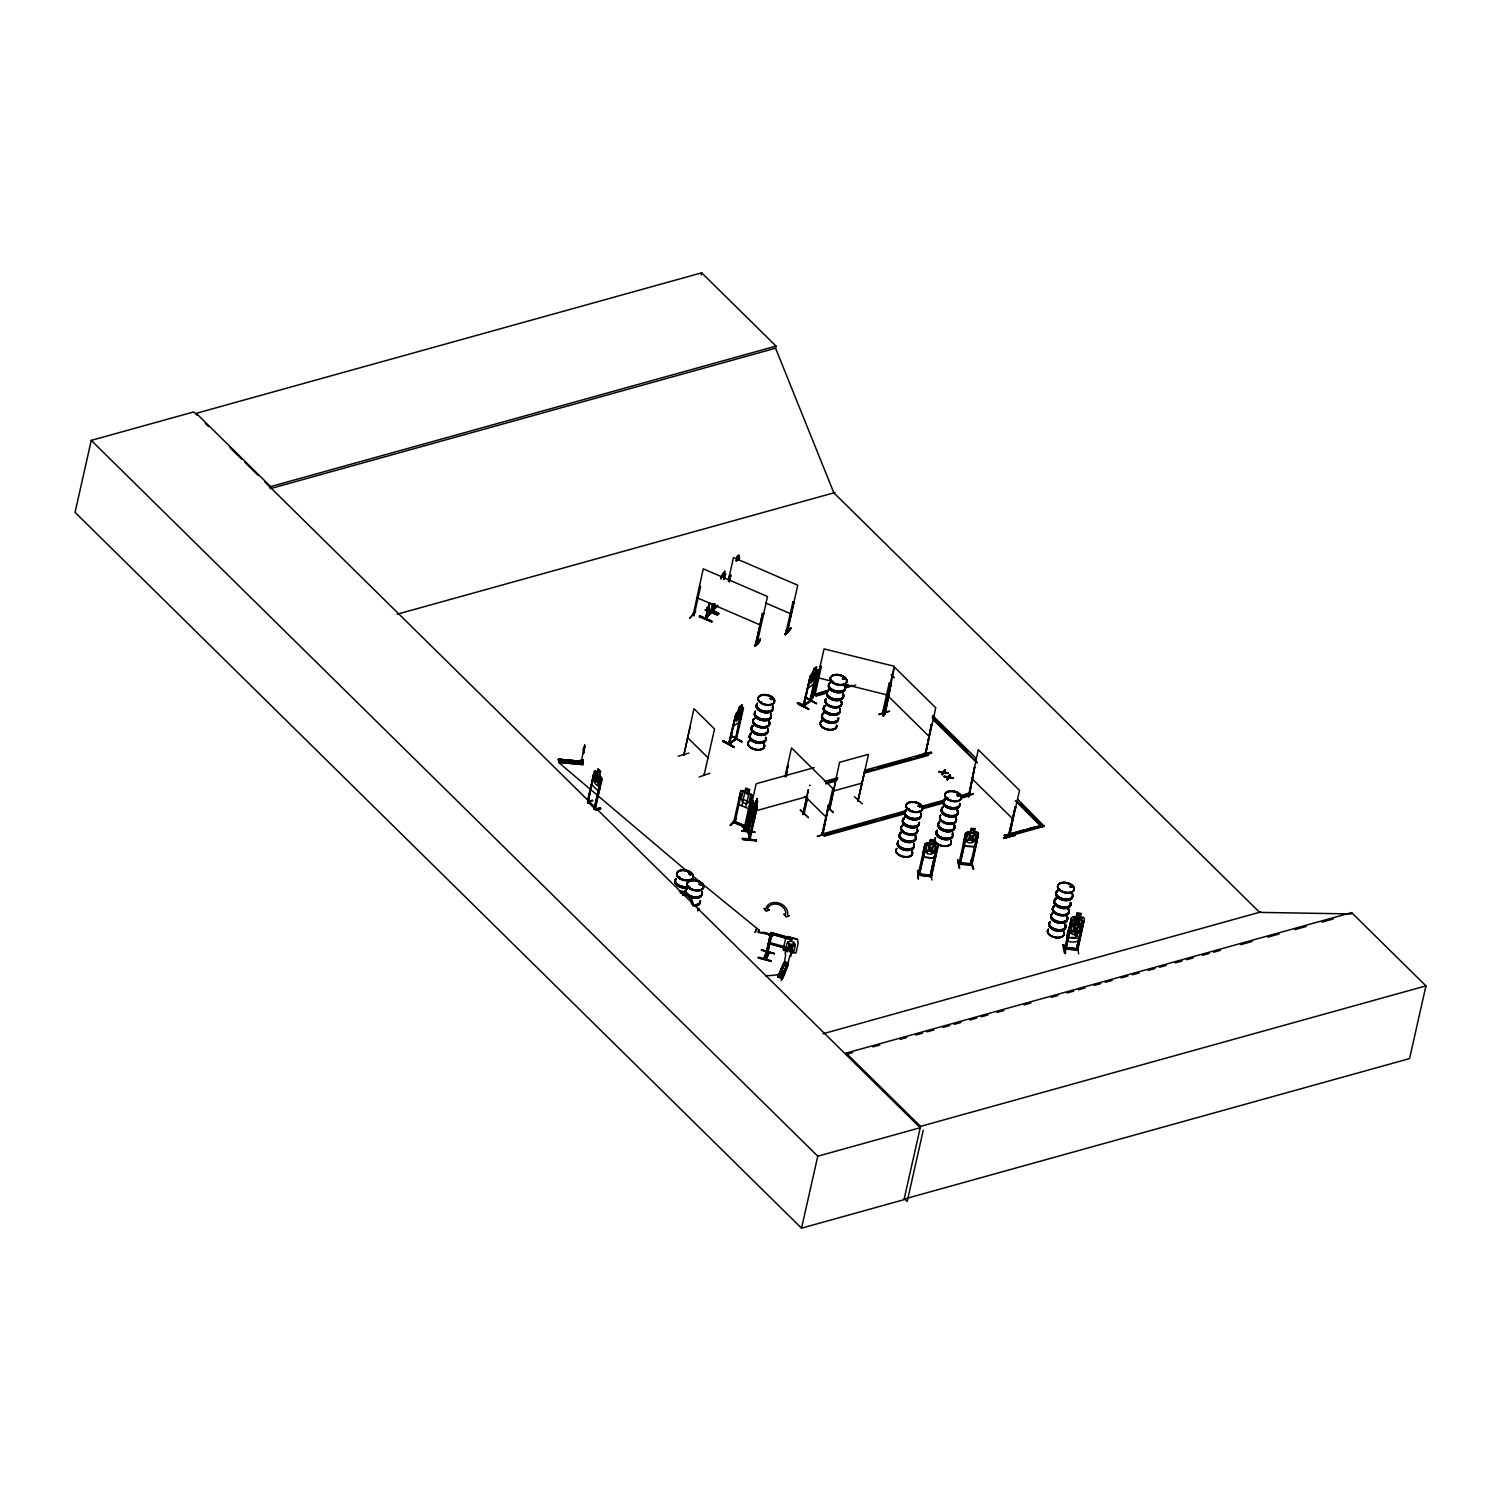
<?xml version="1.0" encoding="UTF-8"?>
<svg xmlns="http://www.w3.org/2000/svg" width="1501" height="1501" viewBox="0 0 1501 1501"><rect width="100%" height="100%" fill="white"/><g stroke="black" fill="none" stroke-linecap="round" stroke-linejoin="round"><path stroke-width="1.5" d="M743.408 708.228L742.789 707.421L739.712 721.756L733.764 725.884L733.895 722.975M733.97 725.79L733.989 722.9M808.288 684.869L808.382 687.908L814.199 683.63L815.869 679.578M808.476 687.739L808.495 684.85M581.806 760.425C583.101 761.401 579.686 759.844 583.139 759.994L583.082 761.176M717.591 614.828L705.226 609.894L717.365 614.997M854.463 796.75L862.306 803.879M749.224 839.078L757.536 801.403L749.355 839.903L748.249 830.728L748.886 831.516M769.488 934.448C763.709 929.588 754.965 935.63 759.018 930.076L692.543 875.833M582.444 762.076L582.913 759.975L582.838 764.609L558.841 762.358L558.804 761.326L582.876 763.653L582.838 764.609L558.822 762.302L558.428 759.637L582.501 762.433L582.463 761.42L558.372 759.243L582.557 761.382L582.782 764.272M583.514 753.633L584.996 746.785M749.187 839.115L749.918 837.99M749.937 839.866L756.842 808.833L756.598 804.949M679.934 877.56L678.565 877.109L679.54 876.697M690.122 875.102L688.921 873.732M689.128 887.729L690.31 887.635L689.559 886.847M690.141 874.445L690.216 873.451M700.967 883.789L699.11 884.577M700.01 884.558L701.361 884.183L700.592 884.99M759.844 701.849L760.838 702.093M761.007 701.83L760.707 701.755M771.026 698.959L770.069 699.016M772.208 699.034L771.514 698.059M772.452 699.428L770.426 698.584M832.154 681.867L833.093 682.261M833.186 681.848L832.68 681.191M908.837 808.457L909.25 809.32M919.588 806.562L919.194 805.268M920.319 805.662L920.488 806.544M946.643 798.194L947.675 797.725M947.018 798.176L948.05 798.307L947.131 797.725M947.619 798.551L947.938 798.626M957.206 795.08L957.413 794.479M957.751 795.68L957.225 794.948M1060.363 889.418L1059.987 889.474M1071.827 887.222L1069.819 887.035L1070.682 885.909M1072.052 887.241L1071.095 885.871M699.166 776.993L709.917 773.24M558.503 760.163L583.139 762.864L582.857 764.122L558.747 761.776M569.554 761.363L568.204 761.664L568.091 760.425M756.879 808.889L755.904 800.558L754.309 815.606L755.153 814.105M581.225 762.733L583.776 748.136M584.114 750.462L583.814 752.676M581.994 760.988L583.214 760.688M582.688 760.632L583.289 761.007M814.105 767.649L756.166 783.747L745.622 830.053L747.104 830.034L745.903 830.316L753.202 800.952L746.991 830.053M745.978 828.984L747.348 828.927L746.147 829.265M806.581 798.476L802.922 814.518L804.067 814.199L807.557 798.194M802.829 813.186L804.311 813.148L802.585 814.236M808.232 789.676L802.922 814.518L807.275 797.932M742.995 839.247L756.279 840.41M743.033 839.772L756.316 840.879M756.373 839.96C729.073 838.384 747.423 837.014 756.298 840.954M768.812 942.14L770.088 942.497M765.716 956.118L769.563 937.75L771.345 937.356L769.694 937.45L769.957 936.249L771.476 936.455L766.955 956.306L765.716 956.118L771.007 932.421L792.284 938.613L791.965 939.832L770.613 933.866L791.965 939.832M584.808 746.766L584.621 744.834M754.59 818.364L753.671 821.066L753.333 810.371M769.413 934.86L758.474 932.083L759.056 930.113M761.363 950.171L774.366 953.829M749.862 839.847L748.624 832.004M583.157 749.768L583.439 748.511M770.97 932.609L792.284 938.613M769.732 943.829L768.643 942.928M772.039 933.81L772.283 932.778L770.857 932.853M197.044 415.177L193.742 411.912L91.261 440.393L75.05 512.366L801.534 1228.174L904.015 1199.674L920.545 1126.369L846.17 1053.102L1351.594 912.608L1425.95 985.876L1409.57 1058.58L904.146 1199.074M270.63 486.587L270.142 488.688L775.567 348.194L776.036 346.093L701.68 272.826L196.256 413.319L270.63 486.587L776.036 346.093M560.924 759.375L561.374 761.833M562.537 759.525L562.988 761.983M564.976 759.769L565.427 762.208M569.573 760.2L570.024 762.658M580.305 759.938L580.418 763.896L580.681 762.433L583.139 762.864M583.589 748.117L584.733 745.04M582.557 762.902L583.139 759.994M701.192 274.927L701.68 272.826M587.585 800.277L593.946 773.597L588.148 803.073M587.585 802.453L594.34 771.345L595.653 771.101M587.641 802.435L587.604 801.253M587.773 803.185L593.57 773.709M597.229 772.809L598.092 769.019L600.625 771.533L599.593 775.135L600.719 777.537L599.237 784.141L597.323 785.736L594.94 783.391L594.321 779.3L595.803 772.696L597.342 772.771M588.092 802.209L592.745 800.239L587.848 801.628M593.964 809.264L600.456 780.482L601.526 781.064L600.456 780.482M594.34 809.17L600.832 780.37M595.165 807.744L601.863 778.831M595.109 809.94L601.995 778.794L599.706 775.098M600.794 808.87L596.422 809.996C602.164 809.471 601.338 806.712 596.141 809.077L600.513 807.894M689.916 617.943L695.732 611.132M699.504 586.084L700.592 586.553L694.044 615.616C692.149 614.81 694.663 616.179 693.124 613.778M694.231 615.354L693.162 614.134M699.747 615.917C736.841 633.103 674.662 604.865 711.849 621.058M705.151 610.081L717.591 614.772M711.005 612.539L705.432 618.937L709.035 603.402M709.523 602.82L705.526 618.806M709.448 603.59L705.902 619.144L711.249 611.489M709.954 603.008L706.521 618.618L705.714 617.924L711.399 612.821M712.45 604.34L710.874 613.365L713.369 603.927M712.956 603.758L711.061 613.365M714.007 604.284L712.45 610.982L717.459 605.316M714.514 603.702L713.106 611.095M714.926 603.871L712.825 610.363M723.651 579.461L724.852 571.187L720.761 578.185M723.838 574.864L724.645 571.318M690.347 726.071L683.781 755.341L693.912 708.678L714.551 729.017L704.138 774.854M724.232 579.555L725.658 573.907M728.492 579.667L733.482 557.509L797.744 585.24L787.312 631.583L793.991 602.501L792.697 602.257L793.991 602.501M728.304 581.187L729.73 574.789L730.837 575.258L729.392 581.656M729.186 581.881L730.837 575.258M739.599 558.147L736.222 560.98C735.49 557.284 740.969 552.668 738.079 558.86M736.916 558.86L738.286 556.421L737.216 557.678M704.119 775.304L703.894 774.178M723.276 740.668C756.71 761.082 700.667 727.441 734.252 746.823M728.435 744.121L735.696 714.889L729.617 744.008C739.993 733.764 735.565 740.987 729.28 743.614M736.072 715.095L728.829 744.44L735.997 713.407L742.901 707.496M740.687 715.733L736.484 721.118L737.366 712.562L739.486 706.821L741.982 705.038L735.565 739.599L742.432 710.067M738.811 710.423L739.618 706.896L742.094 705.114M741.062 708.753L741.869 705.226M762.677 613.346L756.054 642.466L762.47 613.571L763.765 613.815L762.47 613.571M756.316 641.396L757.198 642.878L767.518 596.535L703.256 568.823L693.199 614.866M756.598 641.077L757.405 642.653L756.091 642.447M735.771 739.524L741.944 712.281M736.372 739.186L743.502 708.116M760.256 638.976C760.763 644.923 746.916 651.153 760.332 639.051M741.7 741.963L730.818 735.64L741.832 741.363M730.856 825.531L736.447 818.477L730.236 825.194M740.668 791.083L733.67 822.586L745.659 827.464L752.676 796.149L751.682 794.367L742.357 790.427L740.65 791.215M740.837 791.252L738.642 800.765L739.149 804.742M740.293 793.447L741.381 793.916L734.833 822.98L733.482 822.454M735.134 821.647C733.332 824.405 736.822 821.235 733.914 821.141M741.85 805.849L745.772 788.025L749.768 789.695L745.603 807.463M785.379 634.867C797.256 619.519 787.65 635.073 784.835 634.041M790.558 627.756L784.91 634.135M742.001 825.775C765.36 850.467 725.996 809.789 749.637 833.862M792.903 602.032L786.28 631.17C785.83 628.244 789.207 631.339 786.543 630.082M741.607 831.216L755.003 831.779L741.719 830.616M786.599 630.814L786.843 629.763L787.669 630.514M743.014 830.578C762.17 805.981 730.912 847.821 748.605 823.524M735.19 822.004L745.603 826.338L745.472 827.464L744.496 827.07L750.913 798.176L752.02 798.626M750.331 805.662L752.451 796.224L748.736 793.372M743.089 838.759L756.26 840.541M733.67 822.192C756.485 831.892 743.839 824.537 735.265 821.704M746.166 830.297L746.954 828.702M753.202 800.952L746.766 829.678L745.641 829.978M748.023 832.586L754.515 803.073M748.136 832.605L756.091 800.521L748.624 832.717M756.166 802.491L756.973 798.738L757.498 801.44M753.146 816.619L757.123 798.757L757.292 801.59M756.71 808.833L749.431 838.665M785.042 776.674L791.515 747.892L832.811 788.569L822.342 834.912L821.835 833.036L822.698 833.881L905.628 810.803M785.548 775.942L787.95 765.285L785.886 776.73M786.261 776.636L787.95 765.285M804.086 705.939L810.202 676.838L802.96 706.183L810.54 700.742L803.579 705.339M817.914 670.178L810.427 675.356L803.335 706.389L810.953 701.042M803.56 706.314L810.559 675.431M816.488 666.988L814.011 668.771L811.872 674.512L810.99 683.068L815.193 677.683L816.488 666.988L815.812 670.591M809.677 701.23L814.762 679.146M808.232 709.598C800.821 699.654 787.781 701.699 808.776 708.753M810.071 701.567L817.332 672.223M810.878 701.136L818.026 670.065L815.587 670.703M813.898 691.004L812.51 698.228M813.767 695.301C813.504 691.304 817.126 696.595 813.542 695.188L824.068 648.901L894.24 666.275L883.639 712.6L882.513 712.281L883.939 712.6M827.182 692.993L816.206 696.032L814.705 694.55L830.259 689.391M814.874 695.545L821.403 666.425L820.128 666.388L821.403 666.425M816.206 696.032L814.912 693.65M758.324 957.619L771.345 961.353L758.193 957.957M805.643 697.421L816.619 703.575L805.38 697.177M769.169 935.723L769.638 933.866L772.846 934.785L772.396 936.624L769.263 935.517M765.735 956.043L769.825 937.337M765.698 959.12L768.7 951.803L765.773 959.195M807.538 794.217L808.495 789.939M787.387 951.559L783.203 949.214L785.342 939.72L787.481 936.493L797.481 939.401L798.157 943.341L795.98 952.947L791.327 952.797L793.71 952.234L795.211 945.63L793.71 942.178L789.732 941.014L786.974 943.228L785.492 949.852L787.181 951.728M779.113 974.355L783.391 975.856L779.113 974.355A79.028 60.772 34 0 1 765.529 975.744M779.638 973.267L784.01 974.262M787.987 963.586C773.897 996.57 785.736 972.367 787.762 964.58L783.991 962.422L783.522 964.862L787.744 965.012L787.462 966.269L783.128 965.012L783.878 964.036M785.267 963.848L785.736 961.747M787.068 962.141L786.58 964.242M789.807 949.42L768.493 943.322L789.807 949.42L790.126 948.2L768.737 942.272L769.919 942.928M787.687 965.143L789.751 955.818A3.021 2.439 23 0 0 790.014 951.878L790.577 948.519M790.671 956.418L791.346 952.722M822.323 834.837L828.533 805.268L822.848 834.837L876.471 819.752M828.533 805.268L822.06 834.068L824.499 836.095L904.709 813.805M829.659 808.457L839.547 762.339L868.516 754.29L857.953 801.027L864.576 771.777L857.878 801.009L858.159 799.939M835.888 780.088L829.959 808.758M824.499 836.095L821.76 833.336M828.158 833.318L817.238 836.413L828.233 832.849M828.177 808.007L833.186 812.003M878.873 714.213L889.117 711.324M889.174 683.218L890.374 683.518L889.174 683.218L882.626 712.281L884.22 711.23L883.939 713.444L885.234 714.044L884.408 713.238L890.9 684.531L885.14 713.969M883.657 716.39L885.721 708.772L883.132 715.714M884.84 714.195L890.9 684.531M885.215 714.082L884.858 712.318M889.624 711.155L878.723 714.626M801.534 1228.174L817.764 1156.202L91.261 440.393M846.17 1053.102L845.87 1054.434L852.643 1052.557M925.291 754.159L931.502 724.533L925.742 753.896M884.746 714.101L894.465 667.138L935.761 707.834L925.423 754.177L931.502 724.533M926.023 753.033L925.798 754.084C923.34 753.389 926.23 751.72 925.648 753.146M863.638 773.334L928.256 755.378L926.943 752.995L864.557 770.332M928.256 755.378L926.943 752.995M931.108 752.564C897.242 761.645 954.317 746.297 920.638 756.091M943.266 771.758L942.853 772.809L939.026 771.87L943.266 771.758L944.88 769.675L944.073 772.508L948.107 772.846L944.073 772.508M917.711 870.355L918.387 879.004M939.607 772.452L939.157 771.27M919.606 874.22L918.237 873.788L918.03 875.121L925.104 843.956L926.792 842.718L936.962 843.975L937.919 845.438M941.577 774.403L944.88 769.675M919.231 875.346L925.836 846.208L924.635 846.076L925.854 846.489L919.194 874.895M942.196 775.004L943.941 772.377L948.107 772.846M944.185 776.223L947.881 777.762L944.185 776.223L948.294 776.692L949.908 774.629L949.101 777.462L953.135 777.799L949.101 777.462M930.545 839.734L929.738 843.281L924.972 843.881L922.815 853.318L923.528 857.09L933.791 858.272L935.93 854.895M953.135 777.799L948.97 777.33L947.225 779.957L948.013 777.162M947.225 779.957L948.97 777.33M944.035 776.824L948.294 776.692M934.616 840.11L933.81 843.656L935.723 845.082L934.241 851.686L931.408 854.275L927.337 853.806L925.798 850.729L927.28 844.106L929.738 843.187L930.414 839.509L934.785 840.091L933.828 843.731L936.962 843.881L938.069 845.401L931.352 876.64L937.675 847.558L936.474 847.427L930.02 876.565L936.474 847.427M948.144 777.293L949.908 774.629M937.919 845.344L933.791 858.272M962.648 796.75L972.892 793.86M957.694 794.461C955.218 798.363 967.338 793.71 968.032 793.466L961.147 796.224M968.389 796.581L978.239 749.674L1019.535 790.37L1009.104 836.639L1008.391 835.982L1009.179 836.714L1009.01 834.725L1008.316 835.869L1015.258 807.069L1009.591 836.582L1008.766 835.776L1015.258 807.069M968.258 795.868L968.971 796.618L974.674 767.067L968.595 796.731C966.738 793.485 970.378 796.093 968.07 795.005M968.971 796.618L974.674 767.067M968.032 793.466L969.327 795.849L960.415 798.326M957.563 860.073L959.739 868.103M972.104 863.863L970.415 864.839L971.616 864.97L978.521 833.58L977.339 832.38L967.432 831.91L965.593 832.98L963.436 842.493L964.149 846.17L974.28 846.639L976.382 843.074L978.371 833.618L977.432 832.248L974.524 832.211M965.725 833.036L958.726 864.295L960.096 864.088M959.026 864.407L959.252 863.3L970.509 863.807M959.965 864.088L966.456 835.288L965.274 835.231L966.531 835.569L960.04 864.37M974.355 832.323L975.294 828.571L970.978 828.383L970.321 832.136L967.882 833.13L966.381 839.734L967.901 842.68L971.935 842.849L974.731 840.128L976.213 833.505L974.318 832.229M971.879 864.914L978.145 835.832L976.963 835.776L970.415 864.839L970.565 863.507L972.029 863.563M972.948 868.854L970.903 860.598M923.265 1130.178L907.186 1201.55L904.559 1198.961M1017.622 799.245L1044.058 826.376L1005.726 837.033L1004.225 835.55L1040.437 825.494M1015.22 835.494C981.204 844.613 1037.547 827.82 1004.15 837.708M1005.726 837.033L1004.432 834.65M1014.92 834.537L1015.22 835.55M1041.938 826.976L1017.171 801.459M1077.943 948.557L1076.536 948.426L1076.292 949.814L1082.859 920.751L1084.06 920.807L1077.605 949.908L1084.435 918.574L1083.347 917.224L1073.253 916.604L1071.47 917.861L1064.565 949.101L1077.737 949.927L1064.641 948.82C1067.567 945.048 1089.876 951.709 1064.847 948.088M1064.753 949.139L1064.997 947.731M1065.785 949.251L1072.314 920.094L1071.132 920.038L1072.389 920.394L1065.898 949.176M1062.877 944.767C1065.804 965.349 1066.93 943.491 1062.839 944.823M1074.491 923.64L1075.279 920.019L1079.613 920.338L1075.298 920.113M1076.855 913.246L1076.198 916.998L1073.74 917.955L1070.701 931.446L1072.221 934.391L1076.255 934.616L1079.05 931.896L1082.127 918.462L1080.213 917.149L1081.189 913.509L1076.855 913.246L1081.208 913.584M1077.024 921.614C1079.632 920.094 1070.063 913.921 1076.161 922.346L1072.352 926.361L1076.949 922.815M1076.911 945.067L1078.694 953.829M1082.69 925.329L1079.876 937.975L1077.756 941.427C1064.19 944.298 1066.066 937.412 1069.05 927.731M1351.594 912.608L1351.275 913.94L1259.639 912.383L833.843 492.835L775.567 348.194M735.528 738.192L736.635 737.948L735.809 738.567M809.94 700.292L810.578 700.46M758.437 957.169L771.458 960.809M812.491 698.791L814.63 690.666M813.767 695.244L814.837 695.47M882.644 711.493L883.883 711.549M882.832 711.999L883.901 712.225M885.177 708.622L883.113 716.202L885.215 708.097M742.301 790.595L744.984 791.571M744.721 793.035L748.53 794.479M699.316 616.855L711.474 621.902M699.616 616.404L711.699 621.62M737.76 560.229L738.361 558.541M739.561 721.625L741.156 717.609M787.875 948.05L787.124 951.034A3.021 2.439 23 0 0 785.68 954.636L784.197 964.074L787.162 964.787M741.607 831.047L754.872 832.38M769.638 933.866L772.846 934.785M769.825 937.243L770.932 938.463L771.345 937.356M771.533 934.129L766.823 956.4M763.427 959.045L766.411 951.728M764.065 959.12L767.236 951.39M766.279 959.889L769.263 952.572M787.462 936.586L797.481 939.401M783.203 949.214L784.31 950.79M783.991 962.422L777.762 977.076L778.963 977.245M778.287 977.207L784.329 962.516M784.235 963.961L778.118 976.832L782.715 978.464L788.044 964.918L783.297 963.848L777.724 977.038L782.453 978.089L781.195 978.014L786.787 964.843L788.044 964.918M779.207 977.47L784.554 963.923L779.225 977.47M788.306 963.68L781.214 978.052L787.199 964.674M722.731 741.532L734.102 747.292M723.107 741.213L734.12 747.404M808.589 709.316L797.65 703.106L808.645 709.354M678.208 756.204L688.865 753.07M1009.741 835.457L1008.541 834.931M755.997 803.767L756.429 806.168M721.005 579.086L722.844 573.213M679.69 877.016L678.977 877.635M690.948 874.783L688.997 873.676M701.586 884.802L701.042 883.939M832.492 681.848L832.642 681.492M843.731 678.208C839.078 678.94 848.14 679.991 842.643 678.133M844.725 679.334L843.994 678.058M909.006 808.833L907.917 809.095M1070.232 886.078L1071.02 887.354M567.641 760.932L569.254 760.819M598.242 791.121L599.95 788.325L598.355 791.083L592.276 785.248L592.201 780.858M974.205 846.508L976.419 843.168M1067.755 934.185L1068.431 937.787L1078.6 938.331L1080.72 934.879M1082.315 928.162L1080.195 931.596L1070.025 930.976L1069.331 927.374M750.387 805.587L748.361 808.589L750.462 805.737M962.46 797.2L973.286 794.123M957.6 859.51L959.101 868.16M1063.477 944.767L1065.504 953.041M728.754 743.089L735.846 738.792M736.297 739.149L729.036 744.365M804.311 704.888L803.785 705.264M942.328 774.403L943.941 772.377M917.543 870.843L918.331 878.854M944.204 771.908L945.517 770.294M949.232 776.861L950.527 775.248M946.606 779.357L947.881 777.762M730.18 825.25L736.222 818.927M744.496 827.07L744.721 825.625M743.145 830.541L748.586 824.011M711.193 611.564L710.892 612.614M748.905 793.297L750.519 795.324L749.037 801.928L746.41 803.917L742.695 802.36L741.344 798.701L742.826 792.078L745.078 791.74M736.841 557.34L738.83 555.295L738.661 559.179M736.203 560.98L739.524 558.109M689.972 618.131L695.47 611.601M729.73 574.789L730.631 575.465M713.238 609.537L716.165 606.216M717.891 605.485L713.05 611.057M760.256 639.52L755.153 646.218M786.092 631.002L787.481 631.246M784.704 634.642L790.52 627.681M736.897 557.378L738.867 555.314M737.029 557.434L738.773 555.501M724.326 572.313L722.938 574.752L724.064 573.495M720.893 578.241L725.583 574.02M723.707 576.103L721.906 577.135M1077.286 921.576L1081.583 918.537L1077.962 922.421C1083.722 929.813 1075.804 926.492 1076.967 923.228M765.716 955.386L767.161 955.799M1080.626 925.085L1077.831 927.787L1073.778 927.524L1072.258 924.56M958.914 863.994L959.139 862.944L970.565 863.507M1076.649 948.444L1076.592 949.87M760.181 702.036L761.213 701.736M688.94 887.185L689.522 887.71M690.235 887.598L689.372 887.579M699.147 883.995L699.485 884.051M908.386 808.833L909.006 809.302M918.687 805.249L918.256 806.356M920.038 806.619L918.218 806.018L919.119 805.211M958.933 795.511L957.732 795.605M1070.87 885.909L1071.039 886.941M1071.339 887.222L1071.451 886.097M713.35 610.044L712.994 610.269M741.438 706.164L739.693 708.416L741.175 707.346M814.124 668.846L816.619 667.063M810.596 677.064L809.527 677.326M741.794 741.832L730.856 735.227M809.865 700.592L804.348 705.038M558.372 759.3L582.444 761.589M781.965 971.072L783.409 972.104M965.612 833.074L970.19 831.929M917.993 874.839L931.164 876.659M931.408 875.608L930.207 875.158M1069.875 924.578L1071.676 923.415L1081.771 924.034L1082.84 925.291M1070.025 924.729L1071.676 923.415M788.044 947.9L789.094 947.487M784.798 964.317L783.672 963.792M1072.183 924.841L1074.622 923.772M770.294 698.284L772.096 698.453L771.364 699.428M842.549 678.208L843.543 678.002M701.267 884.952L699.147 884.258M918.687 805.681L920.094 806.15M920.057 806.788L920.132 805.493M594.34 771.345L597.285 772.565L597.961 769.056L600.625 771.533M735.002 821.948L733.726 821.403M932.196 725.208L931.127 724.627M752.508 801.496L753.483 801.215M810.165 785.136L809.452 785.68M920.376 755.116L931.164 752.02M920.62 755.979L931.446 752.995M800.615 810.052L808.439 817.651L800.183 810.09M829.246 805.962L828.158 805.38M802.697 814.199L803.917 812.867M1015.971 807.744L1014.882 807.163M1004.056 838.177L1014.864 835.044M397.146 614.228L835.025 492.516M843.431 685.732L847.821 684.512M814.705 694.55L827.877 690.892M816.413 695.132L827.389 692.092M844.932 687.214L851.517 685.375M844.725 688.115L855.701 685.056M595.634 770.951L602.089 778.831M592.276 785.248L592.407 780.895M588.186 801.872L592.52 800.671M596.01 809.677L600.456 808.439M824.443 781.477L837.821 777.762M828.702 781.139L837.614 778.663M866.584 770.613L873.263 768.756M877.729 767.518L911.145 758.23M915.61 756.992L926.736 753.877M825.963 782.959L837.089 779.863M863.844 772.433L928.444 754.478M825.756 783.86L834.669 781.383M756.373 810.671L807.613 796.431M833.074 791.121L862.024 783.072M921.239 806.469L945.743 799.658M880.918 818.514L905.441 811.703M923.265 806.75L941.089 801.797M824.706 835.194L904.915 812.904M922.74 807.951L942.797 802.378M960.621 797.425L969.533 794.948M922.552 808.814A8.424 4.859 12.7 0 0 911.482 801.74A8.424 4.859 12.7 0 0 909.118 809.827A8.462 4.897 12.7 0 0 922.59 808.814A8.462 4.897 12.7 0 0 911.482 801.703A8.462 4.897 12.7 0 0 909.099 809.827A8.424 4.859 12.7 0 0 922.552 808.814L942.59 803.279M1004.225 835.55L1023.401 830.222M1027.66 829.04L1034.039 827.257M1005.933 836.132L1044.246 825.494M822.961 1033.776L1260.727 911.951M872.944 1046.91L879.717 1045.034M900.018 1039.386L906.792 1037.51M915.816 1034.996L922.59 1033.12M927.093 1031.862L933.866 1029.986M942.891 1027.472L949.664 1025.596M954.167 1024.339L960.94 1022.462M969.965 1019.948L976.738 1018.072M981.241 1016.815L988.014 1014.92M997.039 1012.425L1003.813 1010.529M1024.114 1004.901L1030.887 1003.006M1051.188 997.358L1057.961 995.482M1066.986 992.968L1073.759 991.092M1078.262 989.834L1085.035 987.958M1094.06 985.444L1100.833 983.568M1105.336 982.311L1112.11 980.434M1121.134 977.92L1127.908 976.044M1132.429 974.787L1139.184 972.911M1148.209 970.397L1154.982 968.52M1159.504 967.263L1166.258 965.387M1175.283 962.873L1182.056 960.996M1186.578 959.739L1193.333 957.844M1202.357 955.349L1209.131 953.454M1213.652 952.216L1220.426 950.321M1240.727 944.673L1252.003 941.54M1267.801 937.149L1279.077 934.016M1294.875 929.626L1306.151 926.492M1321.949 922.102L1333.226 918.968M920.545 1126.369L1425.95 985.876M817.764 1156.202L920.226 1127.72L264.739 481.859M691.192 874.22L689.315 874.014M693.312 613.778L694.25 614.209M694.156 614.584L693.931 615.635M757.029 642.822L755.997 642.39M782.134 971.203L783.316 971.466M782.922 972.385L783.166 971.128L781.796 971.973M1077.737 948.876L1076.536 948.763M843.937 679.034L842.811 679.165M770.951 699.335L772.283 699.56L771.608 698.565M919.757 806.844L918.349 806.206M765.904 955.386L767.011 955.762M978.22 836.113L976.963 835.776M964.149 846.17L974.28 846.639M958.783 864.032L971.729 864.895L959.008 864.351M1074.36 924.954L1078.393 925.179M1071.358 937.375L1075.391 937.618M1084.116 921.107L1082.859 920.751M1074.416 924.691L1078.468 924.954M558.766 761.439L582.782 763.765M939.739 771.852L942.984 772.208L939.026 771.87M936.493 847.709L937.693 847.84M923.528 857.09L933.697 858.047M930.958 872.475L931.915 879.999M918.312 874.126L930.001 875.439M931.202 876.622L918.312 875.196M943.81 772.977L947.975 773.447M948.838 777.912L953.004 778.4M958.313 794.479L958.238 795.474M679.634 877.316L678.808 877.56M884.84 712.994L884.202 712.3L885.327 712.862M919.438 873.845L931.558 875.308M814.011 694.212L814.93 694.419M813.542 695.188L814.874 695.169M817.595 677.683L831.16 681.06M844.744 684.418L887.748 695.076M734.027 821.122L733.989 822.229M769.563 937.75L771.007 938.163M958.313 794.404L959.364 795.399M568.241 761.457L569.592 760.913M749.524 838.834L748.324 831.929M789.432 947.656L790.539 948.632M743.333 799.526L747.048 801.084M739.092 804.686L748.511 808.664M787.312 631.508L786.318 631.133M724.064 574.733L725.452 573.964M765.548 602.933L791.252 614.022M696.764 597.604L761.026 625.335M700.817 884.202L699.747 884.314M813.204 672.317L811.628 673.593M816.338 703.763L805.324 697.627M1078.656 923.997L1080.551 925.291M689.165 873.038L558.841 762.621M828.421 807.857L833.093 812.566M891.087 674.587L894.427 677.852M932.721 715.583L976.006 758.23M932.515 716.484L967.47 750.932M1020.736 803.429L1044.058 826.376M932.271 717.816L977.226 762.095M933.735 720.349L977.02 762.996M1015.295 800.727L1040.268 825.325M887.992 695.92L929.288 736.616M971.747 778.456L1013.044 819.152M804.855 796.205L826.319 817.37M687.42 737.46L708.059 757.817M205.299 423.301L208.601 426.547M230.066 447.692L241.623 459.081M244.926 462.346L258.134 475.348M588.411 802.397L594.434 808.326M1081.771 924.034L1082.709 925.423M1080.926 927.13L1081.996 928.387M1075.523 932.252C1080.364 936.98 1074.904 938.725 1074.435 932.984M973.68 868.891L970.847 860.073L973.155 868.779M1071.47 917.861L1067.042 937.224L1067.718 940.733M756.785 801.178L757.029 802.772M754.553 810.296L754.947 812.773M580.118 761.138L580.455 763.427M558.485 759.15L558.879 761.851M686.313 887.729A8.574 4.953 12.7 0 1 677.195 885.102A8.574 4.953 12.7 0 1 675.694 879.342M686.407 887.316A8.574 4.953 12.7 0 1 677.289 884.689A8.574 4.953 12.7 0 1 675.788 878.948M684.625 895.253A8.574 4.953 12.7 0 1 682.467 895.234M700.292 901.444A8.574 4.953 12.7 0 1 692.712 905.816M698.547 909.381A8.406 4.859 12.7 0 1 697.927 910.507M701.586 892.157A8.574 4.953 12.7 0 1 696.652 897.898A8.574 4.953 12.7 0 1 685.788 893.339M685.3 891.988A8.574 4.953 12.7 0 1 687.177 888.573M700.385 901.032A8.574 4.953 12.7 0 1 692.805 905.403M701.68 891.744A8.574 4.953 12.7 0 1 692.393 897.091A8.574 4.953 12.7 0 1 687.27 888.179M698.584 908.63A8.481 4.897 12.7 0 1 698.509 909.906M698.659 908.293A8.481 4.897 12.7 0 1 697.946 910.732M698.528 908.893A8.481 4.897 12.7 0 1 698.434 910.169M679.259 891.425A11.389 7.974 58.8 0 1 693.03 904.615M680.197 893.208A9.513 6.661 58.8 0 1 691.698 904.221M770.538 715.02A8.443 4.878 12.7 0 1 762.47 720.518A8.462 4.897 12.7 0 1 755.191 712.412A8.443 4.878 12.7 0 0 762.47 720.518A8.462 4.897 12.7 0 0 770.557 715.02M770.782 714.551A8.574 4.953 12.7 0 1 762.583 720.124A8.574 4.953 12.7 0 1 755.191 711.924M754.834 718.191A8.462 4.897 12.7 0 0 759.881 726.991A8.462 4.897 12.7 0 0 769.056 721.7A8.424 4.859 12.7 0 1 760.969 727.159A8.424 4.859 12.7 0 1 753.727 719.092M769.131 721.381A8.481 4.897 12.7 0 1 761.045 726.916A8.481 4.897 12.7 0 1 753.746 718.791M772.565 706.596A8.574 4.953 12.7 0 1 764.365 712.187A8.574 4.953 12.7 0 1 756.992 703.969M770.857 714.138A8.574 4.953 12.7 0 1 762.658 719.711A8.574 4.953 12.7 0 1 755.284 711.512M772.659 706.183A8.574 4.953 12.7 0 1 764.459 711.774A8.574 4.953 12.7 0 1 757.086 703.556M765.679 737.179A8.574 4.953 12.7 0 1 756.373 742.545A8.574 4.953 12.7 0 1 751.269 733.614M769.338 723.726A8.406 4.859 12.7 0 1 758.68 727.347A8.406 4.859 12.7 0 1 754.722 718.904M747.986 742.864A8.424 4.859 12.7 0 0 756.954 749.937A8.424 4.859 12.7 0 0 763.934 744.308A8.462 4.897 12.7 0 1 754.778 749.599A8.462 4.897 12.7 0 1 749.75 740.8A8.424 4.859 12.7 0 0 748.624 741.738M767.949 730.593A8.574 4.953 12.7 0 1 757.086 734.289A8.574 4.953 12.7 0 1 753.052 725.677M751.551 732.807A8.443 4.878 12.7 0 0 755.528 741.288A8.462 4.897 12.7 0 0 766.242 737.648A8.443 4.878 12.7 0 1 755.528 741.288A8.462 4.897 12.7 0 1 751.551 732.807M766.26 738.136A8.574 4.953 12.7 0 1 755.397 741.832A8.574 4.953 12.7 0 1 751.344 733.201M767.555 728.829A8.574 4.953 12.7 0 1 758.249 734.195A8.574 4.953 12.7 0 1 753.146 725.264M1055.953 899.305A8.443 4.878 12.7 0 0 1060.982 908.105A8.462 4.897 12.7 0 0 1070.157 902.833A8.443 4.878 12.7 0 1 1060.982 908.105A8.462 4.897 12.7 0 1 1055.935 899.305M1070.363 902.364A8.574 4.953 12.7 0 1 1061.057 907.711A8.574 4.953 12.7 0 1 1055.953 898.78M1068.731 909.024A8.443 4.878 12.7 0 1 1059.593 914.297A8.443 4.878 12.7 0 1 1054.546 905.516M1068.731 909.193A8.481 4.897 12.7 0 1 1059.537 914.503A8.481 4.897 12.7 0 1 1054.49 905.666M1052.67 908.049A8.443 4.878 12.7 0 0 1062.727 915.197A8.443 4.878 12.7 0 0 1067.624 908.199A8.462 4.897 12.7 0 1 1066.273 914.616A8.462 4.897 12.7 0 1 1055.034 912.721A8.462 4.897 12.7 0 1 1054.452 905.929A8.443 4.878 12.7 0 0 1053.308 906.904M1072.652 895.759A8.574 4.953 12.7 0 1 1061.789 899.455A8.574 4.953 12.7 0 1 1057.736 890.844M1070.945 903.302A8.574 4.953 12.7 0 1 1060.081 906.998A8.574 4.953 12.7 0 1 1056.047 898.386M1072.239 893.996A8.574 4.953 12.7 0 1 1062.952 899.362A8.574 4.953 12.7 0 1 1057.83 890.431M1056.892 890.975A8.443 4.878 12.7 0 0 1064.153 899.043A8.443 4.878 12.7 0 0 1072.221 893.545A8.462 4.897 12.7 0 1 1063.064 898.836A8.462 4.897 12.7 0 1 1058.036 890.037M1065.26 924.991A8.574 4.953 12.7 0 1 1057.06 930.582A8.574 4.953 12.7 0 1 1049.687 922.365M1063.627 931.671A8.443 4.878 12.7 0 1 1055.559 937.168A8.443 4.878 12.7 0 1 1048.298 929.081M1067.455 908.912A8.443 4.878 12.7 0 1 1066.085 915.366A8.443 4.878 12.7 0 1 1054.865 913.471A8.443 4.878 12.7 0 1 1054.284 906.698M1063.627 931.84A8.481 4.897 12.7 0 1 1055.522 937.356A8.481 4.897 12.7 0 1 1048.242 929.25M1067.567 908.499A8.481 4.897 12.7 0 1 1066.198 914.972A8.481 4.897 12.7 0 1 1054.94 913.077A8.481 4.897 12.7 0 1 1054.359 906.266M1066.01 915.741A8.574 4.953 12.7 0 1 1064.622 922.289A8.574 4.953 12.7 0 1 1053.233 920.376A8.574 4.953 12.7 0 1 1052.633 913.49M1065.354 924.597A8.574 4.953 12.7 0 1 1057.154 930.17A8.574 4.953 12.7 0 1 1049.781 921.97M1067.136 916.642A8.574 4.953 12.7 0 1 1057.849 922.008A8.574 4.953 12.7 0 1 1052.726 913.077M1052.933 912.683A8.443 4.878 12.7 0 0 1057.98 921.464A8.462 4.897 12.7 0 0 1067.136 916.192A8.443 4.878 12.7 0 1 1057.98 921.464A8.462 4.897 12.7 0 1 1052.933 912.664M919.287 823.017A8.574 4.953 12.7 0 1 908.424 826.713A8.574 4.953 12.7 0 1 904.39 818.101M901.238 826.901A8.406 4.859 12.7 0 0 909.099 833.824A8.406 4.859 12.7 0 0 917.618 829.678A8.481 4.897 12.7 0 1 906.923 833.505A8.481 4.897 12.7 0 1 902.927 824.987M901.876 825.775A8.406 4.859 12.7 0 1 903.02 824.837M901.107 827.407A8.424 4.859 12.7 0 0 910.075 834.481A8.424 4.859 12.7 0 0 917.036 828.852A8.462 4.897 12.7 0 1 907.917 834.049A8.462 4.897 12.7 0 1 902.889 825.25A8.424 4.859 12.7 0 0 901.745 826.263M921.089 815.081A8.574 4.953 12.7 0 1 910.225 818.777A8.574 4.953 12.7 0 1 906.172 810.146M904.315 814.03A8.443 4.878 12.7 0 0 913.377 819.827A8.443 4.878 12.7 0 0 920.845 815.531A8.462 4.897 12.7 0 1 910.15 819.171A8.462 4.897 12.7 0 1 906.172 810.671A8.443 4.878 12.7 0 0 904.39 812.754M919.381 822.623A8.574 4.953 12.7 0 1 908.518 826.3A8.574 4.953 12.7 0 1 904.484 817.689M920.676 813.317A8.574 4.953 12.7 0 1 911.388 818.683A8.574 4.953 12.7 0 1 906.266 809.752M913.696 844.312A8.574 4.953 12.7 0 1 905.497 849.904A8.574 4.953 12.7 0 1 898.123 841.686M896.622 848.815A8.462 4.897 12.7 0 0 903.902 856.921A8.462 4.897 12.7 0 0 911.989 851.442A8.462 4.897 12.7 0 1 903.902 856.921A8.462 4.897 12.7 0 1 896.622 848.853A8.424 4.859 12.7 0 0 903.902 856.921A8.424 4.859 12.7 0 0 911.951 851.442M912.045 850.992A8.406 4.859 12.7 0 1 903.996 856.452A8.406 4.859 12.7 0 1 896.772 848.403M916.867 829.528A8.406 4.859 12.7 0 1 908.837 835.006A8.406 4.859 12.7 0 1 901.613 826.957M917.036 829.096A8.481 4.897 12.7 0 1 907.842 834.387A8.481 4.897 12.7 0 1 902.795 825.569M914.447 835.044A8.574 4.953 12.7 0 1 913.058 841.611A8.574 4.953 12.7 0 1 901.669 839.678A8.574 4.953 12.7 0 1 901.069 832.792M913.79 843.9A8.574 4.953 12.7 0 1 905.591 849.491A8.574 4.953 12.7 0 1 898.217 841.273M915.572 835.963A8.574 4.953 12.7 0 1 906.285 841.31A8.574 4.953 12.7 0 1 901.163 832.38M957.338 811.366A8.443 4.878 12.7 0 1 949.27 816.863A8.462 4.897 12.7 0 1 941.99 808.776A8.443 4.878 12.7 0 0 949.27 816.863A8.462 4.897 12.7 0 0 957.357 811.366M956.531 809.583A8.574 4.953 12.7 0 1 955.143 816.131A8.574 4.953 12.7 0 1 943.754 814.199A8.574 4.953 12.7 0 1 943.153 807.313M955.912 817.576A8.406 4.859 12.7 0 1 947.881 823.036A8.406 4.859 12.7 0 1 940.639 814.987M959.852 804.311A8.574 4.953 12.7 0 1 948.988 807.988A8.574 4.953 12.7 0 1 944.955 799.376M956.625 809.17A8.574 4.953 12.7 0 1 955.236 815.718A8.574 4.953 12.7 0 1 943.848 813.805A8.574 4.953 12.7 0 1 943.247 806.919M959.946 803.898A8.574 4.953 12.7 0 1 949.082 807.594A8.574 4.953 12.7 0 1 945.048 798.964M952.478 833.524A8.574 4.953 12.7 0 1 944.279 839.115A8.574 4.953 12.7 0 1 936.887 830.897M950.808 840.204A8.406 4.859 12.7 0 1 942.778 845.682A8.406 4.859 12.7 0 1 935.536 837.633A8.481 4.897 12.7 0 0 942.722 845.907A8.481 4.897 12.7 0 0 950.827 840.391M955.649 818.739A8.406 4.859 12.7 0 1 947.619 824.218A8.406 4.859 12.7 0 1 940.376 816.169M954.261 825.588A8.574 4.953 12.7 0 1 946.062 831.179A8.574 4.953 12.7 0 1 938.688 822.961M952.535 832.68A8.443 4.878 12.7 0 1 944.467 838.177A8.462 4.897 12.7 0 1 937.187 830.072A8.443 4.878 12.7 0 0 944.467 838.177A8.462 4.897 12.7 0 0 952.553 832.661M952.553 833.13A8.574 4.953 12.7 0 1 944.354 838.703A8.574 4.953 12.7 0 1 936.98 830.503M954.355 825.175A8.574 4.953 12.7 0 1 946.155 830.766A8.574 4.953 12.7 0 1 938.782 822.548M940.151 821.216A8.443 4.878 12.7 0 0 945.18 829.997A8.462 4.897 12.7 0 0 954.355 824.724A8.443 4.878 12.7 0 1 945.18 829.997A8.462 4.897 12.7 0 1 940.133 821.197M843.037 694.456A8.574 4.953 12.7 0 1 834.837 700.048A8.574 4.953 12.7 0 1 827.464 691.83M841.386 701.136A8.406 4.859 12.7 0 1 833.336 706.615A8.406 4.859 12.7 0 1 826.113 698.547A8.481 4.897 12.7 0 0 833.299 706.84A8.481 4.897 12.7 0 0 841.404 701.323M844.838 686.52A8.574 4.953 12.7 0 1 835.532 691.867A8.574 4.953 12.7 0 1 830.409 682.936M843.13 694.044A8.574 4.953 12.7 0 1 834.931 699.635A8.574 4.953 12.7 0 1 827.558 691.417M843.881 684.794A8.574 4.953 12.7 0 1 842.493 691.342A8.574 4.953 12.7 0 1 831.104 689.409A8.574 4.953 12.7 0 1 830.503 682.523M830.71 682.129A8.443 4.878 12.7 0 0 835.757 690.929A8.462 4.897 12.7 0 0 844.913 685.657A8.443 4.878 12.7 0 1 835.757 690.929A8.462 4.897 12.7 0 1 830.71 682.129M838.44 718.454A8.574 4.953 12.7 0 1 827.558 722.15A8.574 4.953 12.7 0 1 823.524 713.519M836.714 725.527A8.462 4.897 12.7 0 1 826 729.167A8.462 4.897 12.7 0 1 822.004 720.705A8.443 4.878 12.7 0 0 826 729.167A8.462 4.897 12.7 0 0 836.714 725.565A8.443 4.878 12.7 0 1 826 729.167A8.462 4.897 12.7 0 1 822.023 720.668A8.424 4.859 12.7 0 0 826 729.186A8.424 4.859 12.7 0 0 836.676 725.546M836.77 725.096A8.406 4.859 12.7 0 1 826.113 728.717A8.406 4.859 12.7 0 1 822.154 720.274M841.123 702.318A8.406 4.859 12.7 0 1 833.074 707.778A8.406 4.859 12.7 0 1 825.85 699.729M841.273 701.886A8.481 4.897 12.7 0 1 833.168 707.403A8.481 4.897 12.7 0 1 825.888 699.278M839.734 709.147A8.574 4.953 12.7 0 1 830.428 714.514A8.574 4.953 12.7 0 1 825.325 705.583M838.515 718.041A8.574 4.953 12.7 0 1 827.651 721.737A8.574 4.953 12.7 0 1 823.617 713.125M839.81 708.735A8.574 4.953 12.7 0 1 831.61 714.326A8.574 4.953 12.7 0 1 824.237 706.108M735.603 720.442L738.53 715.564L739.13 718.003L739.899 717.459L739.186 714.438L741.682 709.241L738.848 714.007L737.535 712.225L738.173 715.151L735.603 720.442M810.108 682.392L813.035 677.514L813.636 679.953L814.405 679.409L813.711 676.388L816.206 671.191L813.354 675.957L812.041 674.174L812.679 677.101L810.108 682.392M755.209 932.346L756.166 929.288L755.209 932.346M594.04 781.102L594.846 782.002L597.004 779.976L598.43 785.586L597.717 779.713C601.976 778.663 599.537 774.028 597.398 778.437L595.972 773.053L596.666 778.719L594.171 780.933M567.209 759.712L567.547 762.677L567.209 759.712M597.079 773.953L595.597 780.558L597.961 782.903L599.443 776.28L597.079 773.953M598.43 770.238L599.687 772.921L598.43 770.238M706.746 607.905C715.602 615.673 728.961 616.404 706.727 607.905M738.605 711.662L737.122 718.285L739.43 716.615L740.875 709.86L738.605 711.662M746.41 789.057L746.147 790.239L748.53 791.252L748.811 790.07L746.41 789.057M813.11 673.63L811.628 680.234L813.955 678.565L815.437 671.96L813.11 673.63M814.461 669.183L814.199 670.365L815.962 668.114L814.461 669.183M761.457 949.739L774.497 953.585L761.495 949.889M778.738 975.237L783.015 976.738L778.738 975.237M780.201 971.822L784.46 973.323L780.201 971.822M780.764 970.49L785.042 971.991L780.764 970.49M789.094 943.848L787.612 950.471L791.59 951.615L793.072 945.011L789.094 943.848M929.475 844.369L927.974 850.973L932.065 851.442L933.547 844.838L929.475 844.369M931.127 840.316L930.864 841.498L933.491 841.798L933.753 840.616L931.127 840.316M970.04 833.224L968.539 839.847L972.573 840.016L974.055 833.411L970.04 833.224M971.691 829.134L971.41 830.316L973.999 830.428L974.28 829.246L971.691 829.134M1075.917 918.087L1072.859 931.558L1076.892 931.783L1079.951 918.331L1075.917 918.087M1076.011 920.864L1075.729 922.046L1078.337 922.177L1078.6 920.995L1076.011 920.864M1077.568 913.996L1077.305 915.178L1079.894 915.329L1080.157 914.165L1077.568 913.996M706.615 608.393L718.698 613.646L706.615 608.393M968.464 833.261L970.284 837.464L966.475 841.536L970.978 838.252C971.203 843.937 977.095 842.23 972.066 837.52L975.688 833.599L971.41 836.676L969.852 833.355L968.464 833.261M1072.708 924.729L1074.547 928.95L1070.738 933.003L1075.241 929.757C1075.466 935.442 1081.377 933.791 1076.33 929.025L1079.969 925.273L1075.654 928.181L1074.116 924.841L1072.708 924.729M927.862 844.294L929.701 848.684L925.873 852.549L930.414 849.528C930.639 855.307 936.624 853.975 931.521 848.853L935.161 845.119L930.845 847.952L929.269 844.481L927.862 844.294M793.279 951.859L791.834 951.54L790.314 947.675L786.092 949.908L789.657 946.643L787.837 941.615L790.746 946.118C793.541 940.977 798.307 944.448 791.421 947.112L793.279 951.859M769.187 909.925L766.073 911.276L763.915 908.443L765.735 908.949A11.389 9.25 22.2 0 1 778.7 902.983A11.389 9.25 22.2 0 1 787.575 915.178L789.376 915.685L786.111 916.98L783.785 914.09L785.586 914.597A9.513 7.73 22.2 0 0 778.175 904.446A9.513 7.73 22.2 0 0 767.349 909.418L769.187 909.925M679.784 878.085A8.424 4.859 12.7 0 0 693.237 877.072A8.424 4.859 12.7 0 0 682.167 869.98A8.462 4.897 12.7 0 0 679.765 878.123A8.462 4.897 12.7 0 0 693.256 877.109A8.462 4.897 12.7 0 0 682.148 869.98A8.424 4.859 12.7 0 0 679.784 878.085M679.653 878.76A8.406 4.859 12.7 0 0 693.068 877.747A8.406 4.859 12.7 0 0 682.017 870.674A8.406 4.859 12.7 0 0 679.653 878.76M679.69 878.385A8.481 4.897 12.7 0 0 693.218 877.372A8.481 4.897 12.7 0 0 682.092 870.242A8.481 4.897 12.7 0 0 679.69 878.385M677.476 884.183A8.462 4.897 12.7 0 0 686.482 886.791A8.443 4.878 12.7 0 1 677.495 884.183A8.462 4.897 12.7 0 1 675.994 878.517A8.443 4.878 12.7 0 0 677.495 884.183M677.195 885.515A8.443 4.878 12.7 0 0 686.163 888.104A8.462 4.897 12.7 0 1 677.176 885.515A8.462 4.897 12.7 0 1 675.694 879.849A8.443 4.878 12.7 0 0 677.195 885.515M682.561 894.709A8.462 4.897 12.7 0 0 684.681 894.727A8.443 4.878 12.7 0 1 682.561 894.69M694.7 906.229A8.443 4.878 12.7 0 0 700.066 901.895A8.462 4.897 12.7 0 1 694.7 906.229M690.122 888.254A8.424 4.859 12.7 0 0 703.556 887.241A8.462 4.897 12.7 0 0 692.486 880.111A8.462 4.897 12.7 0 0 690.104 888.254A8.462 4.897 12.7 0 0 703.594 887.241A8.424 4.859 12.7 0 0 692.486 880.149A8.424 4.859 12.7 0 0 690.122 888.254M689.972 888.93A8.406 4.859 12.7 0 0 703.387 887.917A8.406 4.859 12.7 0 0 692.336 880.843A8.406 4.859 12.7 0 0 689.972 888.93M690.028 888.536A8.481 4.897 12.7 0 0 703.556 887.523A8.481 4.897 12.7 0 0 692.411 880.393A8.481 4.897 12.7 0 0 690.028 888.536M692.899 904.878A8.443 4.878 12.7 0 0 700.367 900.562A8.462 4.897 12.7 0 1 692.899 904.878M695.451 898.311A8.443 4.878 12.7 0 0 701.849 893.958A8.462 4.897 12.7 0 1 695.451 898.33A8.462 4.897 12.7 0 1 685.788 893.789A8.443 4.878 12.7 0 0 695.451 898.311M687.177 889.099A8.443 4.878 12.7 0 0 685.319 892.457A8.462 4.897 12.7 0 1 687.177 889.099M693.593 896.791A8.443 4.878 12.7 0 0 701.661 891.294A8.462 4.897 12.7 0 1 693.593 896.791A8.462 4.897 12.7 0 1 686.313 888.686A8.443 4.878 12.7 0 0 693.593 896.791M761.082 702.712A8.424 4.859 12.7 0 0 774.535 701.699A8.424 4.859 12.7 0 0 763.465 694.607A8.462 4.897 12.7 0 0 761.063 702.712A8.462 4.897 12.7 0 0 774.572 701.68A8.462 4.897 12.7 0 0 763.446 694.569A8.424 4.859 12.7 0 0 761.082 702.712M761.082 726.69A8.406 4.859 12.7 0 0 769.112 721.212A8.424 4.859 12.7 0 1 761.082 726.69A8.406 4.859 12.7 0 1 753.84 718.641A8.424 4.859 12.7 0 0 761.082 726.69M760.951 703.369A8.406 4.859 12.7 0 0 774.366 702.355A8.406 4.859 12.7 0 0 763.315 695.282A8.406 4.859 12.7 0 0 760.951 703.369M762.771 719.185A8.443 4.878 12.7 0 0 770.839 713.688A8.462 4.897 12.7 0 1 762.771 719.185A8.462 4.897 12.7 0 1 755.491 711.08A8.443 4.878 12.7 0 0 762.771 719.185M764.272 712.562A8.443 4.878 12.7 0 0 772.34 707.065A8.462 4.897 12.7 0 1 764.272 712.581A8.462 4.897 12.7 0 1 756.992 704.476A8.443 4.878 12.7 0 0 764.272 712.562M764.572 711.23A8.443 4.878 12.7 0 0 772.64 705.733A8.462 4.897 12.7 0 1 764.572 711.249A8.462 4.897 12.7 0 1 757.292 703.143A8.443 4.878 12.7 0 0 764.572 711.23M756.298 742.92A8.443 4.878 12.7 0 0 765.435 737.648A8.462 4.897 12.7 0 1 756.298 742.939A8.462 4.897 12.7 0 1 751.25 734.139A8.443 4.878 12.7 0 0 756.298 742.92M754.89 749.112A8.406 4.859 12.7 0 0 764.009 743.858A8.481 4.897 12.7 0 1 754.853 749.337A8.481 4.897 12.7 0 1 749.787 740.518A8.406 4.859 12.7 0 0 754.89 749.112M758.755 726.972A8.481 4.897 12.7 0 0 769.488 723.332A8.481 4.897 12.7 0 1 758.755 726.991A8.481 4.897 12.7 0 1 754.759 718.472A8.481 4.897 12.7 0 0 758.755 726.972M756.016 734.308A8.443 4.878 12.7 0 0 767.649 732.319A8.462 4.897 12.7 0 1 755.997 734.308A8.462 4.897 12.7 0 1 753.033 726.184A8.443 4.878 12.7 0 0 756.016 734.308M759.468 733.876A8.443 4.878 12.7 0 0 767.536 728.379A8.462 4.897 12.7 0 1 759.468 733.895A8.462 4.897 12.7 0 1 752.189 725.79A8.443 4.878 12.7 0 0 759.468 733.876M1060.663 890.506A8.443 4.878 12.7 0 0 1074.134 889.493A8.443 4.878 12.7 0 0 1063.046 882.4A8.443 4.878 12.7 0 0 1060.663 890.506A8.462 4.897 12.7 0 0 1074.153 889.549A8.462 4.897 12.7 0 0 1063.027 882.419A8.462 4.897 12.7 0 0 1060.644 890.562M1060.513 891.2A8.443 4.878 12.7 0 0 1073.984 890.187A8.443 4.878 12.7 0 0 1062.896 883.076A8.443 4.878 12.7 0 0 1060.513 891.2M1060.588 890.806A8.481 4.897 12.7 0 0 1074.116 889.793A8.481 4.897 12.7 0 0 1062.971 882.663A8.481 4.897 12.7 0 0 1060.588 890.806M1060.231 906.473A8.443 4.878 12.7 0 0 1070.926 902.833A8.462 4.897 12.7 0 1 1060.213 906.473A8.462 4.897 12.7 0 1 1056.235 897.973A8.443 4.878 12.7 0 0 1060.231 906.473M1061.714 899.85A8.443 4.878 12.7 0 0 1072.408 896.21A8.462 4.897 12.7 0 1 1061.714 899.868A8.462 4.897 12.7 0 1 1057.736 891.369A8.443 4.878 12.7 0 0 1061.714 899.85M1056.967 930.958A8.443 4.878 12.7 0 0 1065.035 925.46A8.462 4.897 12.7 0 1 1056.967 930.976A8.462 4.897 12.7 0 1 1049.687 922.871A8.443 4.878 12.7 0 0 1056.967 930.958M1055.466 937.6A8.462 4.897 12.7 0 0 1063.552 932.102A8.443 4.878 12.7 0 1 1055.466 937.6A8.443 4.878 12.7 0 1 1048.205 929.532A8.462 4.897 12.7 0 0 1055.466 937.6M1057.267 929.644A8.443 4.878 12.7 0 0 1065.335 924.128A8.462 4.897 12.7 0 1 1057.267 929.644A8.462 4.897 12.7 0 1 1049.987 921.539A8.443 4.878 12.7 0 0 1057.267 929.644M1057.68 922.796A8.443 4.878 12.7 0 0 1066.817 917.524A8.462 4.897 12.7 0 1 1057.661 922.815A8.462 4.897 12.7 0 1 1052.633 913.996A8.443 4.878 12.7 0 0 1057.68 922.796M908.368 827.107A8.443 4.878 12.7 0 0 919.062 823.467A8.462 4.897 12.7 0 1 908.349 827.126A8.462 4.897 12.7 0 1 904.371 818.608A8.443 4.878 12.7 0 0 908.368 827.107M908.968 810.502A8.406 4.859 12.7 0 0 922.383 809.489A8.406 4.859 12.7 0 0 911.332 802.416A8.406 4.859 12.7 0 0 908.968 810.502M909.024 810.108A8.481 4.897 12.7 0 0 922.552 809.077A8.481 4.897 12.7 0 0 911.407 801.947A8.481 4.897 12.7 0 0 909.024 810.108M908.668 825.775A8.443 4.878 12.7 0 0 919.362 822.135A8.462 4.897 12.7 0 1 908.649 825.794A8.462 4.897 12.7 0 1 904.671 817.276A8.443 4.878 12.7 0 0 908.668 825.775M912.589 818.364A8.443 4.878 12.7 0 0 920.657 812.867A8.462 4.897 12.7 0 1 912.589 818.364A8.462 4.897 12.7 0 1 905.309 810.277A8.443 4.878 12.7 0 0 912.589 818.364M905.403 850.279A8.443 4.878 12.7 0 0 913.471 844.782A8.462 4.897 12.7 0 1 905.403 850.279A8.462 4.897 12.7 0 1 898.123 842.192A8.443 4.878 12.7 0 0 905.403 850.279M905.703 848.947A8.443 4.878 12.7 0 0 913.771 843.449A8.462 4.897 12.7 0 1 905.703 848.966A8.462 4.897 12.7 0 1 898.424 840.86A8.443 4.878 12.7 0 0 905.703 848.947M906.116 842.117A8.443 4.878 12.7 0 0 915.254 836.845A8.462 4.897 12.7 0 1 906.097 842.117A8.462 4.897 12.7 0 1 901.069 833.318A8.443 4.878 12.7 0 0 906.116 842.117M906.416 840.785A8.443 4.878 12.7 0 0 915.554 835.513A8.462 4.897 12.7 0 1 906.398 840.785A8.462 4.897 12.7 0 1 901.369 831.986A8.443 4.878 12.7 0 0 906.416 840.785M947.788 823.505A8.462 4.897 12.7 0 0 955.874 817.989A8.462 4.897 12.7 0 1 947.769 823.561A8.462 4.897 12.7 0 1 940.489 815.456A8.462 4.897 12.7 0 0 947.788 823.505A8.462 4.897 12.7 0 0 955.856 818.007A8.443 4.878 12.7 0 1 947.769 823.505A8.462 4.897 12.7 0 1 940.489 815.418A8.424 4.859 12.7 0 0 947.769 823.561A8.424 4.859 12.7 0 0 955.818 818.083A8.424 4.859 12.7 0 1 947.769 823.505A8.424 4.859 12.7 0 1 940.527 815.437A8.443 4.878 12.7 0 0 947.769 823.505M947.881 799.057A8.424 4.859 12.7 0 0 961.334 798.044A8.462 4.897 12.7 0 0 950.246 790.914A8.462 4.897 12.7 0 0 947.863 799.057A8.462 4.897 12.7 0 0 961.372 798.044A8.424 4.859 12.7 0 0 950.264 790.952A8.424 4.859 12.7 0 0 947.881 799.057M947.75 799.714A8.406 4.859 12.7 0 0 961.165 798.701A8.406 4.859 12.7 0 0 950.114 791.646A8.406 4.859 12.7 0 0 947.75 799.714M947.788 799.32A8.481 4.897 12.7 0 0 961.315 798.307A8.481 4.897 12.7 0 0 950.189 791.177A8.481 4.897 12.7 0 0 947.788 799.32M948.501 815.306A8.443 4.878 12.7 0 0 957.638 810.033A8.462 4.897 12.7 0 1 948.482 815.306A8.462 4.897 12.7 0 1 943.454 806.506A8.443 4.878 12.7 0 0 948.501 815.306M948.932 808.382A8.443 4.878 12.7 0 0 959.627 804.742A8.462 4.897 12.7 0 1 948.913 808.401A8.462 4.897 12.7 0 1 944.936 799.902A8.443 4.878 12.7 0 0 948.932 808.382M949.232 807.05A8.443 4.878 12.7 0 0 959.927 803.41A8.462 4.897 12.7 0 1 949.214 807.069A8.462 4.897 12.7 0 1 945.236 798.57A8.443 4.878 12.7 0 0 949.232 807.05M944.167 839.491A8.443 4.878 12.7 0 0 952.234 833.993A8.462 4.897 12.7 0 1 944.167 839.509A8.462 4.897 12.7 0 1 936.887 831.404A8.443 4.878 12.7 0 0 944.167 839.491M942.684 846.132A8.462 4.897 12.7 0 0 950.771 840.635A8.424 4.859 12.7 0 1 942.666 846.151A8.424 4.859 12.7 0 1 935.423 838.083A8.462 4.897 12.7 0 0 942.684 846.132M945.968 831.554A8.443 4.878 12.7 0 0 954.036 826.057A8.462 4.897 12.7 0 1 945.968 831.573A8.462 4.897 12.7 0 1 938.688 823.467A8.443 4.878 12.7 0 0 945.968 831.554M834.744 700.423A8.443 4.878 12.7 0 0 842.811 694.925A8.462 4.897 12.7 0 1 834.744 700.442A8.462 4.897 12.7 0 1 827.464 692.336A8.443 4.878 12.7 0 0 834.744 700.423M833.224 707.177A8.462 4.897 12.7 0 0 841.31 701.661A8.424 4.859 12.7 0 1 833.224 707.121A8.462 4.897 12.7 0 1 825.944 699.072A8.424 4.859 12.7 0 0 833.224 707.121M833.355 682.617A8.424 4.859 12.7 0 0 846.789 681.604A8.424 4.859 12.7 0 0 835.719 674.512A8.462 4.897 12.7 0 0 833.318 682.655A8.462 4.897 12.7 0 0 846.827 681.642A8.462 4.897 12.7 0 0 835.701 674.531A8.424 4.859 12.7 0 0 833.355 682.617M833.205 683.293A8.406 4.859 12.7 0 0 846.62 682.28A8.406 4.859 12.7 0 0 835.569 675.206A8.406 4.859 12.7 0 0 833.205 683.293M833.261 682.88A8.481 4.897 12.7 0 0 846.789 681.867A8.481 4.897 12.7 0 0 835.644 674.737A8.481 4.897 12.7 0 0 833.261 682.88M835.044 699.091A8.443 4.878 12.7 0 0 843.112 693.593A8.462 4.897 12.7 0 1 835.044 699.11A8.462 4.897 12.7 0 1 827.764 691.004A8.443 4.878 12.7 0 0 835.044 699.091M836.526 692.486A8.443 4.878 12.7 0 0 844.594 686.989A8.462 4.897 12.7 0 1 836.526 692.486A8.462 4.897 12.7 0 1 829.246 684.381A8.443 4.878 12.7 0 0 836.526 692.486M828.552 722.844A8.443 4.878 12.7 0 0 838.121 720.18A8.462 4.897 12.7 0 1 828.552 722.844A8.462 4.897 12.7 0 1 821.722 716.127A8.443 4.878 12.7 0 0 828.552 722.844M823.524 714.044A8.443 4.878 12.7 0 0 822.379 714.983A8.462 4.897 12.7 0 1 823.505 714.044M827.801 721.212A8.443 4.878 12.7 0 0 838.496 717.572A8.462 4.897 12.7 0 1 827.801 721.212A8.462 4.897 12.7 0 1 823.805 712.712A8.443 4.878 12.7 0 0 827.801 721.212M829.284 714.589A8.443 4.878 12.7 0 0 839.978 710.949A8.462 4.897 12.7 0 1 829.284 714.607A8.462 4.897 12.7 0 1 825.306 706.108A8.443 4.878 12.7 0 0 829.284 714.589M831.723 713.782A8.443 4.878 12.7 0 0 839.791 708.284A8.462 4.897 12.7 0 1 831.723 713.801A8.462 4.897 12.7 0 1 824.443 705.695A8.443 4.878 12.7 0 0 831.723 713.782"/></g></svg>
